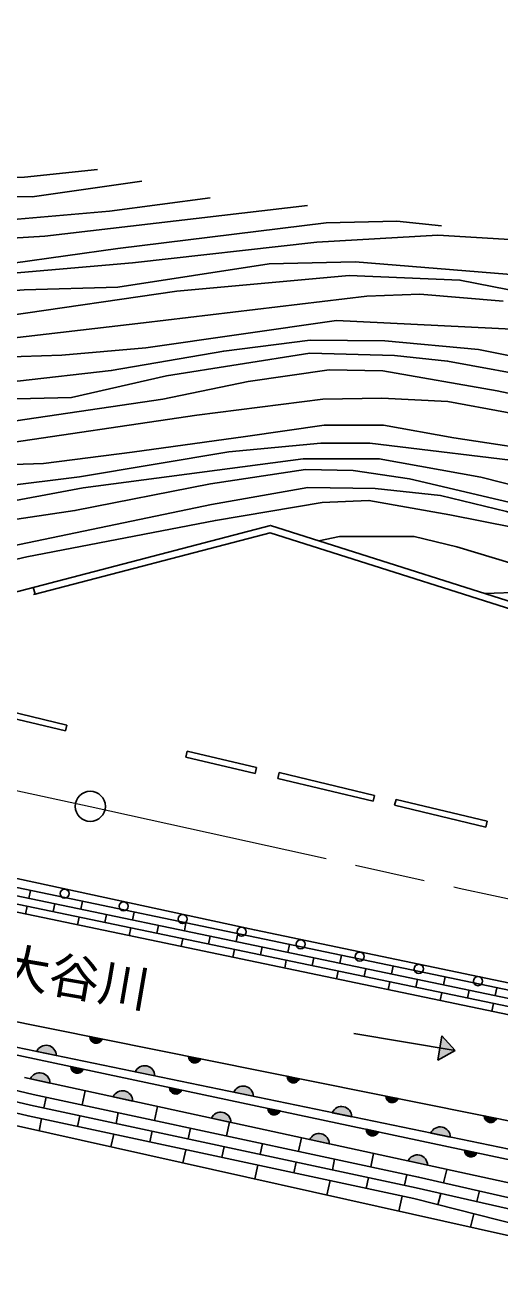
# Model space of a CAD drawing. Units: millimetres, scale not verified. Extents: x 40000 to 680000, y 20000 to 380000.
# Drawn here: x 159405 to 183001, y 257610 to 319910 of the extents above; entities that cross this region are included whole.
import ezdxf
from ezdxf.enums import TextEntityAlignment as Align

# ---------------------------------------------------------------- set-up
doc = ezdxf.new("R2010")
doc.units = ezdxf.units.MM
doc.header["$LTSCALE"] = 1000
doc.linetypes.add('CHAIN', pattern=[18.5, 12, -1.5, 3.5, -1.5])
doc.linetypes.add('DASHED', pattern=[7.5, 6, -1.5])
for name, color, linetype, lineweight in [('M-BGD', 7, 'Continuous', 25), ('M-BMK', 2, 'CHAIN', 13), ('M-BMK-SRVR', 3, 'Continuous', 25)]:
    doc.layers.add(name, color=color, linetype=linetype, lineweight=lineweight)
doc.layers.add('M-BMK-HTXT', color=7, linetype='Continuous')
doc.styles.add('ＭＳ ゴシック', font='')
doc.styles.get('ＭＳ ゴシック').set_extended_font_data('MS Gothic')

msp = doc.modelspace()

# ---------------------------------------------------------------- hatches: boundary and pattern name
at = {"layer": 'M-BGD'}
for points in [[(159984, 268831, -0.82183), (160954, 268630)], [(162620, 269572), (163233, 269448, -0.84072)], [(179912, 268405), (180014, 269007), (180116, 269609), (180780, 268877)], [(167521, 268585), (168135, 268461, -0.84072)], [(161686, 268081), (162298, 267951, -0.84072)], [(164879, 267816, -0.82183), (165850, 267615)], [(159670, 267467, -0.82183), (160638, 267256)], [(172423, 267598), (173036, 267474, -0.84072)], [(163779, 266572, -0.82183), (164748, 266361)], [(166576, 267040), (167188, 266910, -0.84072)], [(169775, 266800, -0.82183), (170745, 266599)], [(174671, 265785, -0.82183), (175641, 265584)], [(177325, 266611), (177938, 266487, -0.84072)], [(168665, 265508, -0.82183), (169633, 265298)], [(172079, 265869), (171466, 266000, 0.84072)], [(182226, 265624), (182840, 265501, -0.84072)], [(176357, 264959), (176969, 264828, -0.84072)], [(179567, 264769, -0.82183), (180537, 264568)], [(173551, 264445, -0.82183), (174519, 264234)], [(178436, 263381, -0.82183), (179404, 263171)], [(181860, 263788), (181247, 263918, 0.84072)]]:
    msp.add_hatch(color=256, dxfattribs=at).paths.add_polyline_path(points)

# ---------------------------------------------------------------- linework, layer by layer
for p, q in [((159902, 291590), (159812, 291931)), ((156959, 286162), (161483, 285076)), ((156889, 285871), (161413, 284785)), ((161413, 284785), (161483, 285076)), ((167392, 283482), (167461, 283774)), ((167392, 283482), (170833, 282669)), ((167461, 283774), (170902, 282961)), ((170833, 282669), (170902, 282961)), ((171966, 282422), (172036, 282714)), ((171966, 282422), (176702, 281285)), ((172036, 282714), (176772, 281576)), ((176702, 281285), (176772, 281576)), ((177768, 281087), (177838, 281378)), ((177768, 281087), (182293, 280000)), ((177838, 281378), (182363, 280291)), ((182293, 280000), (182363, 280291)), ((159596, 276450), (159678, 276842)), ((159432, 275667), (159514, 276059)), ((160801, 275790), (160883, 276181)), ((162170, 275913), (162252, 276304)), ((162007, 275129), (162089, 275521)), ((163376, 275252), (163458, 275644)), ((164745, 275375), (164827, 275767)), ((164581, 274592), (164663, 274983)), ((165950, 274715), (166032, 275106)), ((167319, 274837), (167401, 275229)), ((167156, 274054), (167238, 274446)), ((168525, 274177), (168607, 274569)), ((169894, 274300), (169976, 274691)), ((172468, 273762), (172550, 274154)), ((169730, 273517), (169812, 273908)), ((171099, 273640), (171181, 274031)), ((175043, 273225), (175124, 273616)), ((172305, 272979), (172386, 273371)), ((173674, 273102), (173755, 273494)), ((176248, 272565), (176330, 272956)), ((177617, 272687), (177699, 273079)), ((174879, 272442), (174961, 272833)), ((177454, 271904), (177535, 272296)), ((178823, 272027), (178904, 272419)), ((180192, 272150), (180273, 272541)), ((180028, 271367), (180110, 271758)), ((181397, 271489), (181479, 271881)), ((182766, 271612), (182848, 272004)), ((182602, 270829), (182684, 271221)), ((157429, 270617), (194410, 263171)), ((194124, 261750), (157154, 269418)), ((163233, 269448), (162620, 269572)), ((175750, 269731), (180780, 268877)), ((179912, 268405), (180116, 269609)), ((180780, 268877), (180116, 269609)), ((157101, 269057), (194530, 261091)), ((159984, 268831), (160954, 268630)), ((168135, 268461), (167521, 268585)), ((180780, 268877), (179912, 268405)), ((162298, 267951), (161686, 268081)), ((159670, 267467), (160638, 267256)), ((164879, 267816), (165850, 267615)), ((173036, 267474), (172423, 267598)), ((162248, 266172), (162398, 266873)), ((167188, 266910), (166576, 267040)), ((169775, 266800), (170745, 266599)), ((160341, 266020), (160456, 266556)), ((163779, 266572), (164748, 266361)), ((165831, 265402), (165979, 266093)), ((177938, 266487), (177325, 266611)), ((160098, 264888), (160225, 265483)), ((162017, 265098), (162132, 265635)), ((163924, 265250), (164039, 265787)), ((168665, 265508), (169633, 265298)), ((172079, 265869), (171466, 266000)), ((174671, 265785), (175641, 265584)), ((182840, 265501), (182226, 265624)), ((165600, 264329), (165716, 264865)), ((167507, 264480), (167623, 265017)), ((169414, 264632), (169561, 265313)), ((176969, 264828), (176357, 264959)), ((163674, 264088), (163809, 264713)), ((171091, 263711), (171206, 264247)), ((172998, 263862), (173142, 264534)), ((173551, 264445), (174519, 264234)), ((179567, 264769), (180537, 264568)), ((167251, 263287), (167392, 263944)), ((169184, 263559), (169299, 264095)), ((176581, 263092), (176723, 263754)), ((181860, 263788), (181247, 263918)), ((170828, 262487), (170975, 263174)), ((172767, 262789), (172882, 263326)), ((174674, 262941), (174789, 263477)), ((178436, 263381), (179404, 263171)), ((180201, 262298), (180369, 262961)), ((174405, 261686), (174559, 262404)), ((176351, 262019), (176466, 262556)), ((178257, 262171), (178373, 262708)), ((179923, 261205), (180066, 261766)), ((181853, 261358), (181988, 261890)), ((177981, 260885), (178142, 261634)), ((181531, 260091), (181700, 260754))]:
    msp.add_line(p, q, dxfattribs=at)
for points in [[(113563, 321981), (121036, 318180), (129752, 313009), (135996, 309055), (140009, 306868), (144777, 305311), (149365, 304598), (153095, 304126), (156305, 304047), (165284, 305086), (176384, 306415), (179027, 306511), (183155, 306168)], [(252829, 303781), (247847, 300476), (243558, 298527), (238618, 297121), (235134, 296581), (231659, 296333), (225247, 296758), (213806, 298116), (207762, 299850), (199641, 302929), (196206, 304172), (193328, 304826), (186675, 306104), (181016, 307216), (175514, 307445), (166938, 306660), (158518, 305446), (153669, 305165), (150211, 305165), (145798, 306045), (140536, 307749), (134976, 310759), (125005, 316591), (118758, 320602)], [(253705, 300989), (248396, 297299), (245362, 295622), (241072, 294192), (238667, 293868), (235438, 293499), (230656, 293468), (226296, 293992), (220622, 294622), (214564, 296144), (203087, 299640), (190369, 303830), (185278, 304685), (174876, 305208), (165410, 303853), (161225, 303480), (151105, 303154), (145839, 303885), (140566, 305409), (135799, 307716), (126354, 313828), (120354, 317540), (116512, 319873)], [(116643, 318323), (120462, 316198), (125398, 313216), (130095, 309936), (134431, 307077), (138636, 305241), (142373, 304227), (146340, 303381), (150330, 302596), (154051, 302319), (159033, 302196), (163684, 302718), (169281, 303687), (173578, 304225), (177284, 304194), (181938, 303762), (187135, 302717)], [(130002, 317502), (140799, 311551), (144404, 310063), (146724, 309298), (148727, 308846), (151886, 308390), (156000, 308019), (158817, 308055), (164019, 308797), (174364, 310075), (177886, 310147), (180101, 309911)], [(185278, 302283), (180401, 303187), (177756, 303472), (173550, 303577), (166437, 302451), (161716, 301382), (156918, 301262), (151405, 301352), (147942, 301999), (138293, 304418), (133558, 306057), (131514, 307123), (129206, 308677), (125781, 311276), (122896, 313453), (120568, 314940), (117030, 316764)], [(173438, 310928), (160391, 309407), (155234, 309081), (152791, 309218), (145586, 311077), (141721, 312411), (133102, 316894)], [(136496, 317071), (140665, 314461), (143924, 313078), (147892, 311613), (152360, 310671), (155910, 310221), (158652, 310212), (163608, 310641), (168596, 311313)], [(128247, 316181), (141107, 308922), (144468, 307564), (149341, 306454), (152079, 306212), (156257, 306503), (159358, 306736), (164012, 306870), (171529, 308025), (175804, 308125), (186812, 307237), (191657, 306047), (198303, 304172), (207804, 300888), (212860, 299382), (222331, 298273), (229925, 297527), (232061, 297527), (235953, 297969), (238124, 298412), (244018, 300274), (246592, 301442), (252488, 304868)], [(252073, 306193), (247198, 303772), (240635, 300271), (236521, 299354), (233796, 298968), (230138, 298814), (218205, 299289), (212443, 300770), (198358, 305563), (193474, 307247), (187729, 308760), (185133, 309134), (179916, 309456), (173900, 309107), (164741, 308077), (156305, 307344), (153231, 307396), (146230, 308110), (140215, 310958), (133810, 314571), (129913, 316322)], [(165201, 312134), (159754, 311369), (154270, 311463), (149320, 312230), (143855, 314225), (140702, 315866)], [(144097, 316108), (152379, 312939), (156035, 312267), (159379, 312343), (162998, 312716)], [(117078, 315204), (121455, 312815), (130050, 306560), (133359, 305061), (139875, 303099), (147449, 301171), (151518, 300507), (155579, 300132), (158948, 300219), (166245, 301284), (170487, 302169), (174509, 302758), (177179, 302700), (182860, 301712), (186139, 301016)], [(114295, 312116), (122296, 308958), (128542, 306141), (134854, 303424), (141067, 301109), (145936, 299813), (149031, 299284), (154694, 298912), (157831, 298997), (167934, 300499), (174197, 301297), (177132, 301350), (180412, 301180), (186138, 300120)], [(143825, 298184), (147330, 298430), (151492, 298235), (157292, 297996), (160318, 298083), (164721, 298657), (170358, 299428), (174274, 299992), (177223, 299992), (180712, 299373), (185961, 298571)], [(256202, 293029), (252181, 290246), (248635, 288462), (245553, 287152), (240070, 285662), (236067, 285497), (229697, 285922), (217447, 288078), (208273, 291239), (196223, 295528), (188569, 297524), (185042, 298076), (176545, 299108), (174097, 299108), (169528, 298671), (162110, 297434), (154513, 296482), (144879, 296332)], [(62541, 295583), (68798, 296612), (72866, 297089), (81954, 298055), (91460, 298453), (97535, 298453), (105553, 298098), (110658, 297763), (119744, 296676), (127683, 295378), (137271, 293536), (152563, 290035), (171595, 295011), (187149, 290061), (195024, 287357), (208095, 282108), (215017, 278283), (224580, 278363), (230894, 278798), (237629, 279574), (244433, 280644), (252248, 282245), (259019, 284094)], [(145973, 295069), (151828, 295340), (157594, 296006), (162294, 296874), (173222, 298328), (177005, 298328), (182053, 297409), (188852, 295682), (198627, 292753), (204951, 290490), (212929, 287906), (224645, 284751), (227574, 284465), (230874, 284214), (242590, 284514), (245891, 285166), (249651, 286546), (254283, 289332), (256840, 290996)], [(231948, 282926), (224297, 284087), (216930, 286109), (207189, 288818), (200598, 291456), (192115, 294132), (178514, 297327), (175706, 297747), (173346, 297795), (168621, 297073), (161880, 295749), (156755, 294988), (147610, 293922)], [(150557, 292594), (157926, 293813), (168671, 296049), (173457, 296893), (176809, 296843), (180045, 296496), (183323, 295701), (187358, 294448), (198915, 291432), (205534, 289005), (212361, 286763), (219586, 284646), (226603, 282330)], [(223899, 282028), (216361, 284285), (207553, 287287), (196306, 291054), (190621, 292804), (185282, 294589), (180510, 295542), (176494, 296251), (174169, 296156), (168863, 295260), (159497, 293452), (151158, 291511)], [(159902, 291590), (171585, 294644), (187039, 289726), (194901, 287027), (207943, 281789), (212800, 279106)], [(174005, 294244), (175022, 294452), (178742, 294452), (180866, 293951), (187333, 291979), (199157, 287931), (206155, 285678), (212898, 283842), (217924, 282266), (221673, 281604)], [(218928, 280922), (216692, 281651), (211961, 282712), (206999, 284221), (201547, 286042), (193780, 288902), (185548, 291573), (184143, 291692), (182227, 291628)], [(129120, 283713), (137755, 282119), (150925, 279178), (170801, 274879), (201328, 268505), (210333, 267009), (216260, 266912), (226355, 267261)], [(132006, 275352), (139562, 277749), (143843, 278527), (149839, 278714), (153258, 278182), (201546, 268100), (215365, 265685), (222337, 264047), (227604, 262504)], [(132255, 275011), (139659, 277360), (143886, 278128), (149815, 278313), (153187, 277788), (201471, 267707), (215285, 265293), (222235, 263661), (227479, 262124)], [(132505, 274671), (139756, 276971), (143928, 277729), (149790, 277912), (153115, 277395), (201396, 267314), (215205, 264901), (222133, 263274), (227354, 261744)], [(132754, 274330), (139852, 276582), (143970, 277330), (149765, 277511), (153043, 277001), (201320, 266921), (215125, 264509), (222031, 262887), (227230, 261363)], [(152561, 268409), (159799, 266697), (178956, 262582), (186013, 260972), (192231, 260176), (198454, 260460)], [(154608, 267361), (159679, 266162), (178837, 262046), (185917, 260431), (192209, 259625), (201404, 259985)], [(194530, 261091), (192417, 260894), (187483, 261412), (159378, 267530)], [(156655, 266313), (159558, 265627), (178718, 261511), (186102, 259638), (193705, 258881), (204824, 259435)], [(158925, 265151), (185178, 259274), (193760, 258187), (199903, 258410), (205803, 258819), (211459, 257610), (210471, 258844)]]:
    msp.add_lwpolyline(points, dxfattribs=at)
at = {"layer": 'M-BGD', "linetype": 'DASHED'}
msp.add_lwpolyline([(62599, 295236), (68847, 296263), (72906, 296739), (81980, 297703), (91467, 298101), (97527, 298101), (105533, 297746), (110625, 297412), (119694, 296327), (127621, 295031), (137199, 293191), (152569, 289672), (159902, 291590)], dxfattribs=at)
at = {"layer": 'M-BGD'}
for centre in [(161366, 276689), (164298, 276055), (167230, 275421), (170163, 274787), (173098, 274169), (176035, 273556), (178972, 272943), (181908, 272330)]:
    msp.add_circle(centre, 225, dxfattribs=at)
for centre, radius, start, end in [((160449, 268635), 505, 359.45249, 157.11068), ((162937, 269563), 318, 178.50707, 338.7248), ((167839, 268577), 318, 178.50707, 338.7248), ((162003, 268069), 318, 177.87631, 338.09405), ((165345, 267619), 505, 359.45249, 157.11068), ((160133, 267266), 505, 358.88991, 156.5481), ((172740, 267590), 318, 178.50707, 338.7248), ((164243, 266371), 505, 358.88991, 156.5481), ((166893, 267029), 318, 177.87631, 338.09405), ((170240, 266604), 505, 359.45249, 157.11068), ((175136, 265588), 505, 359.45249, 157.11068), ((177642, 266603), 318, 178.50707, 338.7248), ((169128, 265307), 505, 358.88991, 156.5481), ((171784, 265988), 318, 177.87631, 338.09405), ((182544, 265616), 318, 178.50707, 338.7248), ((176674, 264947), 318, 177.87631, 338.09405), ((180032, 264573), 505, 359.45249, 157.11068), ((174014, 264244), 505, 358.88991, 156.5481), ((178899, 263180), 505, 358.88991, 156.5481), ((181565, 263906), 318, 177.87631, 338.09405)]:
    msp.add_arc(centre, radius, start, end, dxfattribs=at)
at = {"layer": 'M-BMK'}
msp.add_lwpolyline([(63732, 288548), (71676, 289956), (77579, 290729), (83621, 291243), (88349, 291560), (94125, 291607), (100659, 291545), (108086, 291044), (115466, 290077), (129619, 287988), (140200, 285830), (162644, 281030), (180982, 276960), (190553, 274898), (200085, 273446), (206856, 272657), (214337, 271999), (217027, 271882), (224361, 271588), (229615, 271930), (237711, 272686), (248565, 274522), (254346, 275890), (260967, 277837)], dxfattribs=at)
at = {"layer": 'M-BMK-SRVR'}
msp.add_circle((162644, 281030), 750, dxfattribs=at)

# ---------------------------------------------------------------- texts
at = {"layer": 'M-BMK-HTXT', "style": 'ＭＳ ゴシック'}
msp.add_text('大谷川', height=1833, rotation=350.224, dxfattribs=at).set_placement((157919, 271722), align=Align.BOTTOM_LEFT)

doc.saveas('drawing.dxf')
